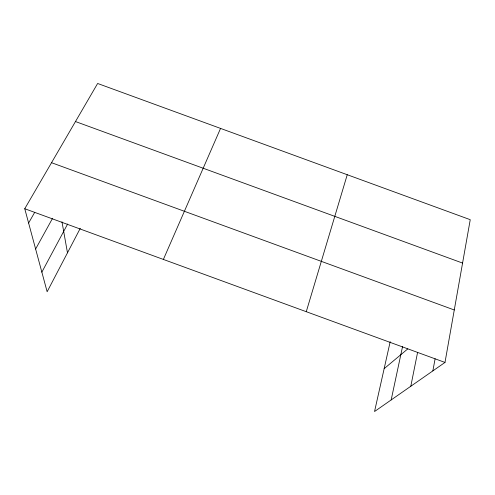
<?xml version="1.0" encoding="UTF-8"?>
<svg xmlns="http://www.w3.org/2000/svg" width="495" height="495" viewBox="0 0 495 495"><rect width="100%" height="100%" fill="white"/><g stroke="black" fill="none" stroke-linecap="round" stroke-linejoin="round"><path stroke-width="0.74" d="M390.202 341.668L374.542 411.524L444.993 362.439L470.25 219.687L97.633 83.476L24.75 208.729L47.143 291.741L80.277 228.313M432.859 370.891L435.111 358.745M410.8 386.261L417.557 352.551M391.168 399.935L402.565 346.519M306.263 311.695L347.249 174.723M163.381 259.436L220.553 128.409M41.858 272.145L67.636 224.018M35.615 249.016L52.588 218.258M28.605 223.028L34.73 212.299M384.151 368.664L407.732 348.932M75.481 121.547L462.571 263.074M51.536 162.7L454.274 309.975M24.75 208.729L444.993 362.439M61.98 221.779L67.475 252.827"/></g></svg>
